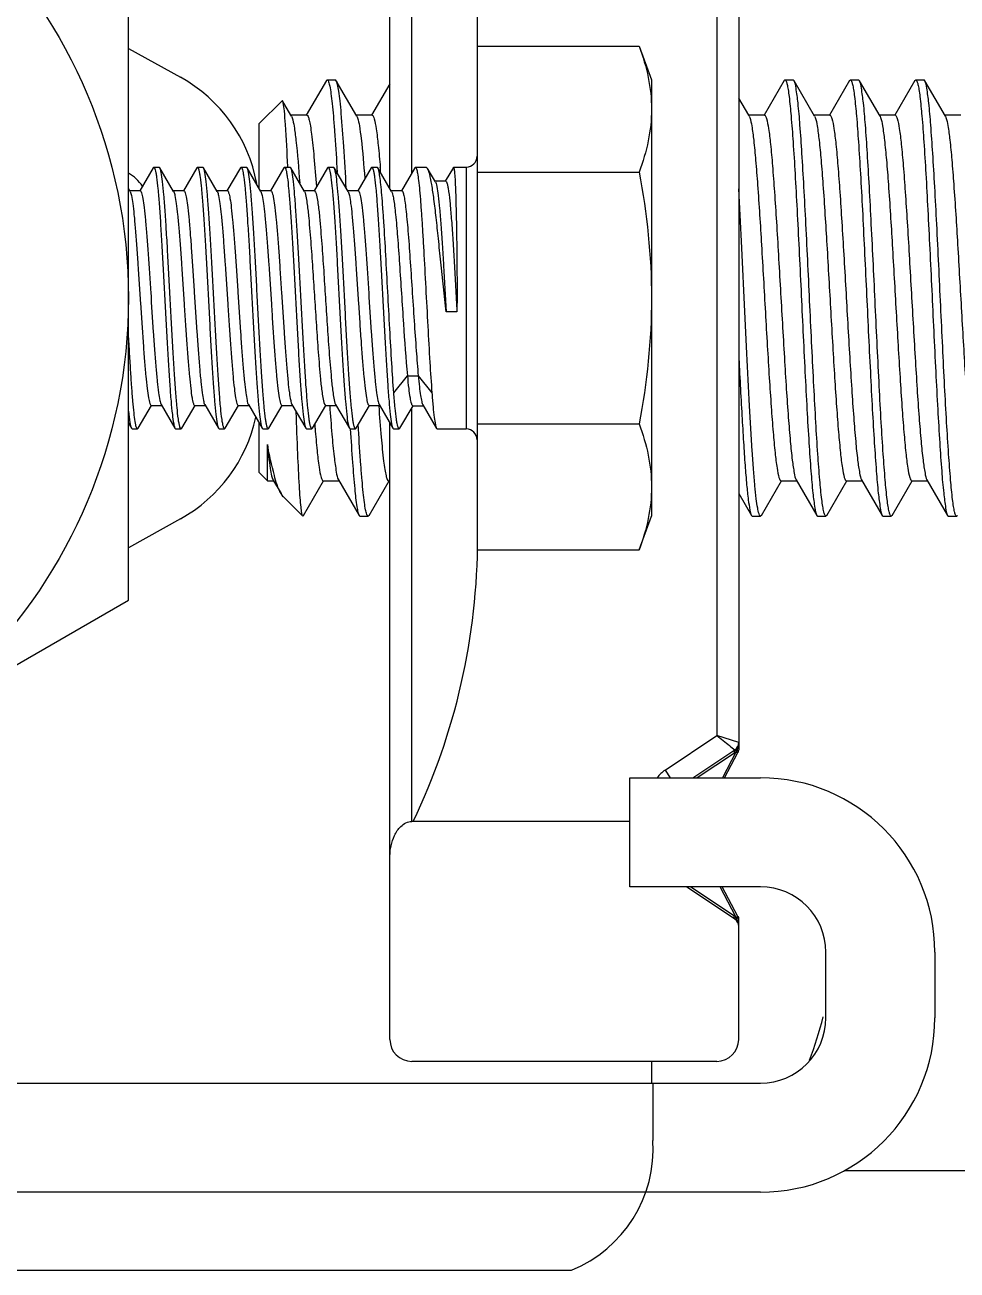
# Model space of a CAD drawing. Extents: x 27938 to 1507990, y 110129 to 923079.
# Drawn here: x 640155.7 to 640345.9, y 358378.1 to 358632.1 of the extents above; entities that cross this region are included whole.
import ezdxf

# ---------------------------------------------------------------- set-up
doc = ezdxf.new("R2010")
doc.units = 0
doc.header["$LTSCALE"] = 1000
doc.header["$MEASUREMENT"] = 0

msp = doc.modelspace()

# ---------------------------------------------------------------- linework, layer by layer
at = {"linetype": 'Continuous'}
for p, q in [((640234.61, 358601.88), (640234.61, 358732.06)), ((640230.16, 358598.7), (640230.16, 358727.62)), ((640248.06, 358527.39), (640248.06, 358699.7)), ((640296.89, 358665.62), (640296.89, 358487.1)), ((640301.34, 358667.05), (640301.34, 358484.24)), ((640176.78, 358514.71), (640176.78, 358638)), ((640247.96, 358627.73), (640247.96, 358524.99)), ((640247.96, 358627.73), (640281.04, 358627.73)), ((640281.04, 358627.73), (640283.55, 358620.85)), ((640176.78, 358627.29), (640187.43, 358621.39)), ((640217.19, 358620.7), (640213.09, 358613.64)), ((640217.19, 358620.7), (640217.37, 358620.85)), ((640217.37, 358620.85), (640219.04, 358620.85)), ((640217.37, 358620.85), (640219.04, 358620.85)), ((640217.37, 358620.85), (640217.39, 358620.84)), ((640219.22, 358620.69), (640219.04, 358620.85)), ((640223.41, 358613.46), (640219.22, 358620.69)), ((640230.16, 358620.04), (640226.43, 358613.64)), ((640283.55, 358620.85), (640283.55, 358531.87)), ((640310.62, 358620.7), (640306.51, 358613.64)), ((640310.62, 358620.7), (640310.79, 358620.85)), ((640310.79, 358620.85), (640312.46, 358620.85)), ((640310.79, 358620.85), (640312.46, 358620.85)), ((640310.79, 358620.85), (640310.82, 358620.84)), ((640312.64, 358620.69), (640312.46, 358620.85)), ((640316.83, 358613.46), (640312.64, 358620.69)), ((640323.96, 358620.7), (640319.86, 358613.64)), ((640323.96, 358620.7), (640324.14, 358620.85)), ((640324.14, 358620.85), (640325.81, 358620.85)), ((640324.14, 358620.85), (640325.81, 358620.85)), ((640324.14, 358620.85), (640324.16, 358620.84)), ((640325.99, 358620.69), (640325.81, 358620.85)), ((640330.18, 358613.46), (640325.99, 358620.69)), ((640337.31, 358620.7), (640333.2, 358613.64)), ((640337.31, 358620.7), (640337.48, 358620.85)), ((640337.48, 358620.85), (640339.16, 358620.85)), ((640337.48, 358620.85), (640339.16, 358620.85)), ((640337.48, 358620.85), (640337.51, 358620.84)), ((640339.33, 358620.69), (640339.16, 358620.85)), ((640343.53, 358613.46), (640339.33, 358620.69)), ((640203.47, 358611.95), (640208.14, 358616.62)), ((640208.26, 358616.57), (640208.14, 358616.62)), ((640209.96, 358613.64), (640208.26, 358616.57)), ((640303.38, 358613.64), (640301.34, 358617.16)), ((640210.06, 358613.46), (640209.96, 358613.64)), ((640213.19, 358613.64), (640209.96, 358613.64)), ((640226.54, 358613.64), (640223.31, 358613.64)), ((640303.49, 358613.46), (640303.38, 358613.64)), ((640306.61, 358613.64), (640303.38, 358613.64)), ((640303.49, 358613.46), (640303.61, 358613.18)), ((640319.96, 358613.64), (640316.73, 358613.64)), ((640316.83, 358613.46), (640316.95, 358613.19)), ((640333.31, 358613.64), (640330.08, 358613.64)), ((640330.18, 358613.46), (640330.3, 358613.2)), ((640346.65, 358613.64), (640343.42, 358613.64)), ((640343.53, 358613.46), (640343.64, 358613.21)), ((640203.47, 358598.7), (640203.47, 358611.95)), ((640181.84, 358602.94), (640179.11, 358598.25)), ((640181.84, 358602.94), (640181.97, 358603.05)), ((640181.97, 358603.05), (640183.08, 358603.05)), ((640181.97, 358603.05), (640183.08, 358603.05)), ((640183.21, 358602.94), (640183.08, 358603.05)), ((640186.02, 358598.11), (640183.21, 358602.94)), ((640190.74, 358602.94), (640188, 358598.25)), ((640190.74, 358602.94), (640190.87, 358603.05)), ((640190.87, 358603.05), (640191.98, 358603.05)), ((640190.87, 358603.05), (640191.98, 358603.05)), ((640192.11, 358602.94), (640191.98, 358603.05)), ((640194.91, 358598.11), (640192.11, 358602.94)), ((640199.64, 358602.94), (640196.9, 358598.25)), ((640199.64, 358602.94), (640199.77, 358603.05)), ((640199.77, 358603.05), (640200.88, 358603.05)), ((640199.77, 358603.05), (640200.88, 358603.05)), ((640201.01, 358602.94), (640200.88, 358603.05)), ((640203.81, 358598.11), (640201.01, 358602.94)), ((640208.53, 358602.94), (640205.8, 358598.25)), ((640208.53, 358602.94), (640208.66, 358603.05)), ((640208.66, 358603.05), (640209.78, 358603.05)), ((640208.66, 358603.05), (640209.78, 358603.05)), ((640209.3, 358603.14), (640209.3, 358603.19)), ((640209.91, 358602.94), (640209.78, 358603.05)), ((640212.71, 358598.11), (640209.91, 358602.94)), ((640217.43, 358602.94), (640214.7, 358598.25)), ((640217.43, 358602.94), (640217.56, 358603.05)), ((640217.56, 358603.05), (640218.67, 358603.05)), ((640217.56, 358603.05), (640218.67, 358603.05)), ((640218.8, 358602.94), (640218.67, 358603.05)), ((640221.61, 358598.11), (640218.8, 358602.94)), ((640219.34, 358603.02), (640219.34, 358602.97)), ((640219.34, 358602.97), (640219.4, 358601.97)), ((640226.33, 358602.94), (640223.59, 358598.25)), ((640226.33, 358602.94), (640226.46, 358603.05)), ((640226.46, 358603.05), (640227.57, 358603.05)), ((640226.46, 358603.05), (640227.57, 358603.05)), ((640227.7, 358602.94), (640227.57, 358603.05)), ((640230.5, 358598.11), (640227.7, 358602.94)), ((640235.23, 358602.94), (640232.49, 358598.25)), ((640235.23, 358602.94), (640235.36, 358603.05)), ((640235.36, 358603.05), (640237.58, 358603.05)), ((640235.36, 358603.05), (640237.58, 358603.05)), ((640237.86, 358602.81), (640237.58, 358603.05)), ((640239.46, 358600.07), (640237.86, 358602.81)), ((640243.1, 358603.02), (640241.46, 358600.2)), ((640243.1, 358603.02), (640243.14, 358603.05)), ((640243.14, 358603.05), (640245.73, 358603.05)), ((640243.14, 358603.05), (640245.73, 358603.05)), ((640245.73, 358603.05), (640245.73, 358549.67)), ((640241.54, 358600.2), (640239.38, 358600.2)), ((640247.96, 358602.04), (640281.04, 358602.04)), ((640177.12, 358598.11), (640176.78, 358598.7)), ((640179.19, 358598.25), (640177.04, 358598.25)), ((640188.08, 358598.25), (640185.94, 358598.25)), ((640196.98, 358598.25), (640194.84, 358598.25)), ((640205.88, 358598.25), (640203.73, 358598.25)), ((640214.78, 358598.25), (640212.63, 358598.25)), ((640223.67, 358598.25), (640221.53, 358598.25)), ((640232.57, 358598.25), (640230.43, 358598.25)), ((640243.84, 358573.53), (640241.62, 358573.53)), ((640230.94, 358557.02), (640233.72, 358560.5)), ((640233.72, 358560.5), (640235.94, 358560.5)), ((640235.94, 358560.5), (640238.73, 358557.02)), ((640178.77, 358549.78), (640181.49, 358554.47)), ((640181.41, 358554.47), (640183.56, 358554.47)), ((640183.48, 358554.61), (640186.29, 358549.78)), ((640187.66, 358549.78), (640190.39, 358554.47)), ((640190.31, 358554.47), (640192.45, 358554.47)), ((640192.37, 358554.61), (640195.19, 358549.78)), ((640196.56, 358549.78), (640199.28, 358554.47)), ((640199.2, 358554.47), (640201.35, 358554.47)), ((640201.27, 358554.61), (640204.08, 358549.78)), ((640205.46, 358549.78), (640208.18, 358554.47)), ((640208.1, 358554.47), (640210.25, 358554.47)), ((640210.17, 358554.61), (640212.98, 358549.78)), ((640214.36, 358549.78), (640217.08, 358554.47)), ((640217, 358554.47), (640219.15, 358554.47)), ((640219.07, 358554.61), (640221.88, 358549.78)), ((640223.25, 358549.78), (640225.98, 358554.47)), ((640225.9, 358554.47), (640228.04, 358554.47)), ((640227.87, 358554.5), (640227.88, 358554.35)), ((640227.96, 358554.61), (640230.78, 358549.78)), ((640232.21, 358549.8), (640234.89, 358554.4)), ((640234.61, 358469.59), (640234.61, 358553.93)), ((640234.81, 358554.4), (640236.95, 358554.4)), ((640236.87, 358554.54), (640239.65, 358549.76)), ((640176.78, 358550.84), (640177.39, 358549.78)), ((640177.39, 358549.78), (640177.52, 358549.67)), ((640177.52, 358549.67), (640178.64, 358549.67)), ((640177.52, 358549.67), (640178.64, 358549.67)), ((640178.77, 358549.78), (640178.64, 358549.67)), ((640186.29, 358549.78), (640186.42, 358549.67)), ((640186.42, 358549.67), (640187.53, 358549.67)), ((640186.42, 358549.67), (640187.53, 358549.67)), ((640187.66, 358549.78), (640187.53, 358549.67)), ((640195.19, 358549.78), (640195.32, 358549.67)), ((640195.32, 358549.67), (640196.43, 358549.67)), ((640195.32, 358549.67), (640196.43, 358549.67)), ((640196.45, 358549.67), (640196.43, 358549.67)), ((640196.56, 358549.78), (640196.45, 358549.67)), ((640203.47, 358540.77), (640203.47, 358550.84)), ((640204.08, 358549.78), (640204.21, 358549.67)), ((640204.21, 358549.67), (640205.33, 358549.67)), ((640204.21, 358549.67), (640205.33, 358549.67)), ((640205.46, 358549.78), (640205.33, 358549.67)), ((640212.98, 358549.78), (640213.11, 358549.67)), ((640213.11, 358549.67), (640214.23, 358549.67)), ((640213.11, 358549.67), (640214.23, 358549.67)), ((640214.36, 358549.78), (640214.23, 358549.67)), ((640221.88, 358549.78), (640222.01, 358549.67)), ((640222.01, 358549.67), (640223.12, 358549.67)), ((640222.01, 358549.67), (640223.12, 358549.67)), ((640223.25, 358549.78), (640223.12, 358549.67)), ((640223.74, 358549.79), (640223.69, 358550.49)), ((640223.75, 358549.6), (640223.74, 358549.79)), ((640230.16, 358425.1), (640230.16, 358550.84)), ((640230.78, 358549.78), (640230.91, 358549.67)), ((640230.91, 358549.67), (640232.06, 358549.67)), ((640230.91, 358549.67), (640232.06, 358549.67)), ((640232.21, 358549.8), (640232.06, 358549.67)), ((640239.65, 358549.76), (640239.77, 358549.67)), ((640239.77, 358549.67), (640245.73, 358549.67)), ((640239.77, 358549.67), (640245.73, 358549.67)), ((640247.96, 358550.67), (640281.04, 358550.67)), ((640205.16, 358539.08), (640205.16, 358546.45)), ((640203.47, 358540.77), (640205.16, 358539.08)), ((640205.16, 358539.08), (640206.41, 358539.08)), ((640206.31, 358539.26), (640206.41, 358539.08)), ((640206.41, 358539.08), (640207.93, 358536.47)), ((640212.54, 358532.02), (640216.63, 358539.08)), ((640216.53, 358539.08), (640219.76, 358539.08)), ((640219.66, 358539.26), (640223.87, 358532.02)), ((640225.89, 358532.02), (640229.98, 358539.08)), ((640229.87, 358539.08), (640230.16, 358539.08)), ((640305.97, 358532.02), (640310.06, 358539.08)), ((640309.95, 358539.08), (640313.18, 358539.08)), ((640313.08, 358539.26), (640317.29, 358532.02)), ((640319.31, 358532.02), (640323.4, 358539.08)), ((640323.3, 358539.08), (640326.53, 358539.08)), ((640326.43, 358539.26), (640330.64, 358532.02)), ((640332.66, 358532.02), (640336.75, 358539.08)), ((640336.64, 358539.08), (640339.88, 358539.08)), ((640339.77, 358539.26), (640343.98, 358532.02)), ((640208.39, 358535.84), (640207.93, 358536.47)), ((640301.34, 358536.5), (640303.94, 358532.02)), ((640208.39, 358535.85), (640212.37, 358531.87)), ((640187.43, 358531.33), (640176.78, 358525.42)), ((640212.37, 358531.87), (640212.34, 358531.9)), ((640212.54, 358532.02), (640212.37, 358531.87)), ((640223.87, 358532.02), (640224.04, 358531.87)), ((640224.04, 358531.87), (640225.71, 358531.87)), ((640224.04, 358531.87), (640225.71, 358531.87)), ((640225.71, 358531.87), (640225.69, 358531.87)), ((640225.89, 358532.02), (640225.71, 358531.87)), ((640281.04, 358524.99), (640283.55, 358531.87)), ((640303.94, 358532.02), (640304.12, 358531.87)), ((640304.12, 358531.87), (640305.79, 358531.87)), ((640304.12, 358531.87), (640305.79, 358531.87)), ((640305.79, 358531.87), (640305.77, 358531.87)), ((640305.97, 358532.02), (640305.79, 358531.87)), ((640317.29, 358532.02), (640317.47, 358531.87)), ((640317.47, 358531.87), (640319.14, 358531.87)), ((640317.47, 358531.87), (640319.14, 358531.87)), ((640319.14, 358531.87), (640319.11, 358531.87)), ((640319.31, 358532.02), (640319.14, 358531.87)), ((640330.64, 358532.02), (640330.81, 358531.87)), ((640330.81, 358531.87), (640332.48, 358531.87)), ((640330.81, 358531.87), (640332.48, 358531.87)), ((640332.48, 358531.87), (640332.46, 358531.87)), ((640332.66, 358532.02), (640332.48, 358531.87)), ((640343.98, 358532.02), (640344.16, 358531.87)), ((640344.16, 358531.87), (640345.83, 358531.87)), ((640344.16, 358531.87), (640345.83, 358531.87)), ((640345.83, 358531.87), (640345.8, 358531.87)), ((640346, 358532.02), (640345.83, 358531.87)), ((640247.96, 358524.99), (640281.04, 358524.99)), ((640070.01, 358453.07), (640176.78, 358514.71)), ((640286.32, 358480.05), (640296.89, 358487.1)), ((640301.34, 358485.67), (640296.89, 358487.1)), ((640292, 358478.49), (640300.55, 358484.19)), ((640300.48, 358483.5), (640292.87, 358478.48)), ((640300.76, 358483.71), (640298.02, 358478.49)), ((640298.47, 358478.49), (640301.19, 358483.62)), ((640300.67, 358483.98), (640300.76, 358483.71)), ((640300.72, 358484.25), (640300.74, 358484.3)), ((640300.74, 358484.3), (640300.77, 358484.36)), ((640300.8, 358483.76), (640300.76, 358483.71)), ((640300.84, 358483.81), (640300.8, 358483.76)), ((640300.83, 358483.82), (640301.19, 358483.61)), ((640279.1, 358456.24), (640279.1, 358478.49)), ((640279.1, 358478.49), (640305.79, 358478.49)), ((640286.32, 358480.05), (640287.36, 358478.49)), ((640279.1, 358469.59), (640234.61, 358469.59)), ((640305.79, 358456.24), (640279.1, 358456.24)), ((640300.55, 358449.65), (640290.66, 358456.24)), ((640291.57, 358456.24), (640300.48, 358450.34)), ((640300.73, 358450.15), (640297.53, 358456.24)), ((640301.19, 358450.19), (640297.99, 358456.24)), ((640300.64, 358449.88), (640300.73, 358450.15)), ((640300.73, 358450.15), (640300.84, 358450.01)), ((640301.06, 358449.92), (640300.9, 358449.99)), ((640301.03, 358449.42), (640301.19, 358448.94)), ((640301.34, 358448.3), (640301.34, 358449.57)), ((640301.34, 358425.1), (640301.34, 358448.17)), ((640319.14, 358429.55), (640319.14, 358442.9)), ((640341.38, 358442.9), (640341.38, 358429.55)), ((640296.89, 358420.65), (640234.61, 358420.65)), ((640283.55, 358420.65), (640283.55, 358416.2)), ((640012.17, 358416.2), (640305.79, 358416.2)), ((640283.84, 358416.2), (640283.84, 358404.51)), ((640323.02, 358398.41), (643678.82, 358398.41)), ((640305.79, 358393.96), (640012.17, 358393.96)), ((639873.45, 358378.07), (640267.22, 358378.07))]:
    msp.add_line(p, q, dxfattribs=at)
msp.add_circle((640070.01, 358576.36), 106.77, dxfattribs=at)
for centre, radius, start, end in [((640172.33, 358594.15), 31.14, 10.3451, 61), ((640245.73, 358605.28), 2.22, 270, 0), ((640181.97, 358602.97), 0.076, 79.1048, 89.9615), ((640190.87, 358602.97), 0.076, 79.2688, 89.9632), ((640199.77, 358602.97), 0.076, 79.0989, 89.9614), ((640208.66, 358602.97), 0.076, 79.2557, 89.963), ((640217.56, 358602.97), 0.076, 79.0953, 89.9614), ((640226.46, 358602.97), 0.076, 79.2241, 89.9627), ((639890.92, 358575.54), 338.38, 4.4984, 4.6578), ((640235.36, 358602.97), 0.0759, 79.6399, 89.9669), ((640172.33, 358594.15), 8.9, 34.3268, 59.8898), ((640172.33, 358558.56), 31.14, 299, 347.8939), ((640178.64, 358549.74), 0.076, 258.9741, 269.9601), ((640187.53, 358549.74), 0.076, 258.9891, 269.9603), ((640205.33, 358549.74), 0.076, 258.9914, 269.9603), ((640214.23, 358549.74), 0.0761, 258.9113, 269.9594), ((640550.95, 358577.08), 337.18, 184.5127, 184.6506), ((640223.12, 358549.74), 0.076, 259.0043, 269.9604), ((640232.06, 358549.75), 0.0861, 264.1854, 269.9947), ((640245.73, 358547.44), 2.22, 0, 90), ((640114.52, 358527.39), 133.54, 334.351, 0), ((640299.56, 358485.67), 1.78, 303.6901, 0), ((640297.29, 358485.66), 4.05, 350.5318, 0.0397), ((640298.77, 358486.09), 3.1, 303.3657, 309.9733), ((640300.64, 358484.62), 0.816, 283.0088, 289.662), ((640298.76, 358485.16), 2.49, 327.7436, 331.1962), ((640300.6, 358484.72), 0.928, 289.6457, 294.8196), ((640298.65, 358485.22), 2.62, 331.176, 332.2111), ((640298.46, 358485.32), 2.82, 332.2609, 337.0902), ((640300.55, 358484.83), 1.05, 294.8124, 299.1852), ((640298.15, 358485.45), 3.16, 337.0808, 341.6139), ((640300.49, 358484.94), 1.18, 299.1761, 302.7458), ((640300.56, 358484.83), 1.04, 302.6852, 304.7374), ((640289.77, 358474.86), 6.23, 123.6901, 144.1235), ((640305.79, 358442.9), 35.59, 0, 90), ((640305.79, 358442.9), 13.35, 0, 90), ((640298.75, 358447.73), 3.13, 50.7761, 56.4499), ((640299.56, 358448.17), 1.78, 0, 56.3099), ((640248.9, 358434.24), 54.28, 16.6154, 16.8895), ((640300.59, 358449.14), 0.908, 70.2304, 73.9636), ((640320.63, 358455.65), 20.58, 196.6266, 197.6315), ((640305.79, 358429.55), 35.59, 270, 0), ((640305.79, 358429.55), 13.35, 270, 0), ((640232.39, 358451.79), 88.97, 339.6685, 345.625), ((640234.61, 358425.1), 4.45, 180, 270), ((640296.89, 358425.1), 4.45, 270, 0), ((640257.21, 358402.81), 26.69, 292.0243, 3.6521)]:
    msp.add_arc(centre, radius, start, end, dxfattribs=at)
for points, knots in [([(640281.04, 358627.73), (640281.8, 358625.64), (640283.06, 358621.43), (640283.55, 358617.05), (640283.55, 358614.89)], [0, 0, 0, 0, 0.506411, 1, 1, 1, 1]), ([(640217.39, 358620.84), (640217.53, 358620.81), (640217.71, 358620.28), (640217.93, 358619.42), (640218.16, 358617.88), (640218.39, 358615.86), (640218.63, 358613.3), (640218.97, 358608.97), (640219.19, 358605.49), (640219.34, 358603.02)], [0, 0, 0, 0, 0.023672, 0.077003, 0.161165, 0.275446, 0.418458, 0.588412, 1, 1, 1, 1]), ([(640221.25, 358598.8), (640221.1, 358601.63), (640220.8, 358606.7), (640220.37, 358612.62), (640220.01, 358616.37), (640219.77, 358618.36), (640219.52, 358619.73), (640219.35, 358620.46), (640219.22, 358620.69)], [0, 0, 0, 0, 0.385911, 0.691592, 0.808742, 0.899832, 0.963715, 1, 1, 1, 1]), ([(640310.82, 358620.84), (640310.92, 358620.82), (640311.09, 358620.46), (640311.26, 358619.84), (640311.45, 358618.77), (640311.74, 358616.63), (640312.08, 358613.05), (640312.47, 358607.81), (640312.87, 358601.43), (640313.26, 358594.14), (640313.66, 358586.2), (640314.19, 358575.18), (640314.7, 358564.28), (640315.25, 358553.91), (640315.64, 358547.16), (640316.04, 358541.47), (640316.39, 358537.02), (640316.81, 358534.04), (640317.03, 358532.47), (640317.29, 358532.02)], [0, 0, 0, 0, 0.003605, 0.011246, 0.023192, 0.039401, 0.084083, 0.143772, 0.216343, 0.299189, 0.389323, 0.483494, 0.670333, 0.756261, 0.832983, 0.897738, 0.948215, 0.982645, 1, 1, 1, 1]), ([(640319.11, 358531.87), (640319.01, 358531.9), (640318.84, 358532.26), (640318.67, 358532.88), (640318.47, 358533.95), (640318.18, 358536.09), (640317.84, 358539.66), (640317.46, 358544.91), (640317.06, 358551.29), (640316.67, 358558.58), (640316.27, 358566.51), (640315.74, 358577.53), (640315.23, 358588.43), (640314.68, 358598.8), (640314.29, 358605.55), (640313.89, 358611.24), (640313.54, 358615.69), (640313.12, 358618.67), (640312.9, 358620.25), (640312.64, 358620.69)], [0, 0, 0, 0, 0.00361, 0.011255, 0.023204, 0.039415, 0.084097, 0.143782, 0.216343, 0.299177, 0.389297, 0.483455, 0.670273, 0.756196, 0.832918, 0.89768, 0.94817, 0.98262, 1, 1, 1, 1]), ([(640324.16, 358620.84), (640324.27, 358620.82), (640324.43, 358620.46), (640324.61, 358619.84), (640324.8, 358618.76), (640325.09, 358616.63), (640325.43, 358613.05), (640325.82, 358607.81), (640326.21, 358601.42), (640326.61, 358594.13), (640327, 358586.2), (640327.53, 358575.18), (640328.05, 358564.28), (640328.59, 358553.91), (640328.98, 358547.16), (640329.38, 358541.47), (640329.74, 358537.02), (640330.16, 358534.04), (640330.38, 358532.47), (640330.64, 358532.02)], [0, 0, 0, 0, 0.003608, 0.011251, 0.0232, 0.039412, 0.0841, 0.143792, 0.216367, 0.299219, 0.389358, 0.48353, 0.670361, 0.756278, 0.832994, 0.897746, 0.94822, 0.982647, 1, 1, 1, 1]), ([(640332.46, 358531.87), (640332.35, 358531.9), (640332.19, 358532.26), (640332.02, 358532.88), (640331.82, 358533.95), (640331.53, 358536.09), (640331.19, 358539.67), (640330.8, 358544.91), (640330.41, 358551.29), (640330.01, 358558.58), (640329.62, 358566.51), (640329.09, 358577.53), (640328.57, 358588.43), (640328.03, 358598.8), (640327.64, 358605.55), (640327.24, 358611.24), (640326.89, 358615.7), (640326.46, 358618.67), (640326.24, 358620.25), (640325.99, 358620.69)], [0, 0, 0, 0, 0.00361, 0.011257, 0.023207, 0.03942, 0.084107, 0.143795, 0.216358, 0.299194, 0.38932, 0.48348, 0.67029, 0.756208, 0.832927, 0.897686, 0.948174, 0.982621, 1, 1, 1, 1]), ([(640337.51, 358620.84), (640337.61, 358620.82), (640337.78, 358620.46), (640337.95, 358619.84), (640338.15, 358618.77), (640338.44, 358616.63), (640338.78, 358613.05), (640339.17, 358607.81), (640339.56, 358601.43), (640339.95, 358594.14), (640340.35, 358586.2), (640340.88, 358575.18), (640341.39, 358564.29), (640341.94, 358553.91), (640342.33, 358547.16), (640342.73, 358541.47), (640343.08, 358537.02), (640343.51, 358534.04), (640343.72, 358532.47), (640343.98, 358532.02)], [0, 0, 0, 0, 0.003605, 0.011246, 0.023191, 0.0394, 0.084081, 0.143769, 0.21634, 0.299187, 0.389322, 0.483492, 0.670333, 0.756258, 0.832977, 0.897734, 0.948214, 0.982646, 1, 1, 1, 1]), ([(640345.8, 358531.87), (640345.7, 358531.9), (640345.53, 358532.26), (640345.36, 358532.88), (640345.17, 358533.95), (640344.88, 358536.09), (640344.54, 358539.66), (640344.15, 358544.91), (640343.76, 358551.29), (640343.36, 358558.58), (640342.96, 358566.51), (640342.44, 358577.53), (640341.92, 358588.43), (640341.38, 358598.8), (640340.99, 358605.55), (640340.58, 358611.24), (640340.23, 358615.69), (640339.81, 358618.67), (640339.59, 358620.25), (640339.33, 358620.69)], [0, 0, 0, 0, 0.003609, 0.011254, 0.023203, 0.039414, 0.084098, 0.143785, 0.216348, 0.299182, 0.389306, 0.483467, 0.670283, 0.7562, 0.83292, 0.897683, 0.948173, 0.982621, 1, 1, 1, 1]), ([(640208.39, 358616.17), (640208.38, 358616.21), (640208.34, 358616.35), (640208.31, 358616.49), (640208.26, 358616.57)], [0, 0, 0, 0, 0.32729, 1, 1, 1, 1]), ([(640209.3, 358603.19), (640209.18, 358606.04), (640209.01, 358609.83), (640208.66, 358614.15), (640208.5, 358615.63), (640208.39, 358616.17)], [0, 0, 0, 0, 0.658368, 0.872259, 1, 1, 1, 1]), ([(640283.55, 358614.89), (640283.55, 358612.72), (640283.06, 358608.34), (640281.8, 358604.13), (640281.04, 358602.04)], [0, 0, 0, 0, 0.493589, 1, 1, 1, 1]), ([(640210.21, 358613.11), (640210.4, 358612.55), (640210.67, 358611.03), (640211.24, 358606.63), (640211.53, 358602.77), (640211.74, 358599.88)], [0, 0, 0, 0, 0.131654, 0.346807, 1, 1, 1, 1]), ([(640213.19, 358613.64), (640213.31, 358613.64), (640213.54, 358613.23), (640213.72, 358612.54), (640213.96, 358611.3), (640214.3, 358608.83), (640214.72, 358604.68), (640214.99, 358601.11), (640215.14, 358599.07)], [0, 0, 0, 0, 0.023282, 0.075204, 0.158212, 0.271837, 0.585296, 1, 1, 1, 1]), ([(640223.56, 358613.12), (640223.73, 358612.6), (640223.99, 358611.18), (640224.54, 358607.08), (640224.82, 358603.5), (640225.02, 358600.81)], [0, 0, 0, 0, 0.132644, 0.347693, 1, 1, 1, 1]), ([(640226.54, 358613.64), (640226.63, 358613.64), (640226.83, 358613.37), (640227.09, 358612.48), (640227.45, 358610.44), (640227.82, 358607.16), (640228.06, 358604.52), (640228.18, 358603.02)], [0, 0, 0, 0, 0.024869, 0.076568, 0.270487, 0.581865, 1, 1, 1, 1]), ([(640303.61, 358613.18), (640303.81, 358612.63), (640304.09, 358611.07), (640304.47, 358608.17), (640304.84, 358604.15), (640305.39, 358597.04), (640306.03, 358586.69), (640306.65, 358575.74), (640307.17, 358566.71), (640307.56, 358560.28), (640307.94, 358554.41), (640308.33, 358549.3), (640308.71, 358545.12), (640309.07, 358542.05), (640309.42, 358540.15), (640309.68, 358539.33), (640309.87, 358539.08), (640309.95, 358539.08)], [0, 0, 0, 0, 0.023657, 0.063412, 0.118049, 0.185727, 0.350546, 0.535324, 0.627293, 0.714724, 0.794598, 0.864159, 0.92102, 0.963257, 0.989538, 0.996565, 1, 1, 1, 1]), ([(640306.61, 358613.64), (640306.7, 358613.64), (640306.9, 358613.38), (640307.16, 358612.52), (640307.52, 358610.55), (640307.88, 358607.37), (640308.27, 358603.03), (640308.66, 358597.75), (640309.06, 358591.69), (640309.45, 358585.09), (640309.98, 358575.87), (640310.5, 358566.73), (640311.04, 358558), (640311.43, 358552.29), (640311.83, 358547.46), (640312.19, 358543.64), (640312.6, 358541.05), (640312.84, 358539.67), (640313.08, 358539.26)], [0, 0, 0, 0, 0.003516, 0.010771, 0.037949, 0.081609, 0.140308, 0.211978, 0.294061, 0.383613, 0.477416, 0.664254, 0.750572, 0.827952, 0.893624, 0.945254, 0.981055, 1, 1, 1, 1]), ([(640316.95, 358613.19), (640317.16, 358612.64), (640317.43, 358611.09), (640317.81, 358608.19), (640318.18, 358604.19), (640318.73, 358597.08), (640319.37, 358586.73), (640319.99, 358575.78), (640320.51, 358566.74), (640320.9, 358560.3), (640321.29, 358554.42), (640321.67, 358549.31), (640322.06, 358545.12), (640322.41, 358542.05), (640322.76, 358540.16), (640323.02, 358539.33), (640323.21, 358539.08), (640323.3, 358539.08)], [0, 0, 0, 0, 0.023519, 0.06316, 0.117709, 0.18533, 0.350118, 0.534956, 0.626978, 0.714471, 0.794408, 0.86403, 0.920944, 0.963223, 0.989529, 0.996563, 1, 1, 1, 1]), ([(640319.96, 358613.64), (640320.05, 358613.64), (640320.24, 358613.38), (640320.51, 358612.52), (640320.86, 358610.55), (640321.23, 358607.37), (640321.62, 358603.03), (640322.01, 358597.75), (640322.4, 358591.69), (640322.8, 358585.09), (640323.33, 358575.87), (640323.84, 358566.73), (640324.38, 358558), (640324.78, 358552.29), (640325.17, 358547.46), (640325.54, 358543.64), (640325.94, 358541.05), (640326.19, 358539.67), (640326.43, 358539.26)], [0, 0, 0, 0, 0.003516, 0.010771, 0.037949, 0.081609, 0.140308, 0.211978, 0.294061, 0.383613, 0.477416, 0.664254, 0.750572, 0.827952, 0.893624, 0.945254, 0.981055, 1, 1, 1, 1]), ([(640330.3, 358613.2), (640330.5, 358612.66), (640330.77, 358611.11), (640331.15, 358608.22), (640331.53, 358604.22), (640332.08, 358597.12), (640332.72, 358586.77), (640333.34, 358575.81), (640333.86, 358566.76), (640334.25, 358560.32), (640334.63, 358554.44), (640335.02, 358549.32), (640335.4, 358545.13), (640335.76, 358542.06), (640336.11, 358540.16), (640336.37, 358539.33), (640336.56, 358539.08), (640336.64, 358539.08)], [0, 0, 0, 0, 0.023381, 0.062907, 0.11737, 0.184933, 0.349689, 0.534588, 0.626663, 0.714217, 0.794218, 0.863901, 0.920868, 0.963188, 0.98952, 0.996561, 1, 1, 1, 1]), ([(640333.31, 358613.64), (640333.4, 358613.64), (640333.59, 358613.38), (640333.85, 358612.52), (640334.21, 358610.55), (640334.57, 358607.37), (640334.96, 358603.03), (640335.35, 358597.75), (640335.75, 358591.69), (640336.14, 358585.09), (640336.67, 358575.87), (640337.19, 358566.73), (640337.73, 358558), (640338.12, 358552.29), (640338.52, 358547.46), (640338.88, 358543.64), (640339.29, 358541.05), (640339.53, 358539.67), (640339.77, 358539.26)], [0, 0, 0, 0, 0.003516, 0.010771, 0.037949, 0.081609, 0.140308, 0.211978, 0.294061, 0.383613, 0.477416, 0.664254, 0.750571, 0.827952, 0.893624, 0.945254, 0.981055, 1, 1, 1, 1]), ([(640343.64, 358613.21), (640343.84, 358612.67), (640344.12, 358611.12), (640344.5, 358608.25), (640344.87, 358604.25), (640345.42, 358597.15), (640346.06, 358586.8), (640346.68, 358575.84), (640347.2, 358566.79), (640347.59, 358560.35), (640347.98, 358554.46), (640348.36, 358549.34), (640348.75, 358545.14), (640349.1, 358542.06), (640349.45, 358540.16), (640349.71, 358539.33), (640349.9, 358539.08), (640349.99, 358539.08)], [0, 0, 0, 0, 0.023243, 0.062653, 0.117029, 0.184534, 0.349259, 0.534218, 0.626347, 0.713963, 0.794028, 0.863772, 0.920792, 0.963153, 0.989511, 0.996558, 1, 1, 1, 1]), ([(640181.98, 358603.05), (640182.05, 358603.04), (640182.17, 358602.83), (640182.28, 358602.45), (640182.41, 358601.82), (640182.6, 358600.55), (640182.83, 358598.42), (640183.09, 358595.29), (640183.35, 358591.48), (640183.61, 358587.13), (640183.87, 358582.39), (640184.14, 358577.43), (640184.4, 358572.43), (640184.67, 358567.58), (640184.93, 358563.04), (640185.19, 358558.98), (640185.45, 358555.54), (640185.71, 358552.86), (640185.93, 358551.13), (640186.13, 358550.2), (640186.23, 358549.89), (640186.29, 358549.78)], [0, 0, 0, 0, 0.003708, 0.011331, 0.023205, 0.039308, 0.083699, 0.143025, 0.215195, 0.297631, 0.387378, 0.481219, 0.575789, 0.667691, 0.753629, 0.830521, 0.895618, 0.946611, 0.981731, 0.992985, 1, 1, 1, 1]), ([(640187.52, 358549.67), (640187.45, 358549.68), (640187.34, 358549.89), (640187.23, 358550.26), (640187.09, 358550.9), (640186.9, 358552.17), (640186.68, 358554.3), (640186.42, 358557.43), (640186.16, 358561.24), (640185.89, 358565.59), (640185.63, 358570.33), (640185.37, 358575.28), (640185.1, 358580.28), (640184.84, 358585.14), (640184.57, 358589.67), (640184.31, 358593.73), (640184.05, 358597.17), (640183.8, 358599.86), (640183.58, 358601.58), (640183.38, 358602.51), (640183.28, 358602.83), (640183.21, 358602.94)], [0, 0, 0, 0, 0.003711, 0.011337, 0.023212, 0.039315, 0.083701, 0.143019, 0.215177, 0.2976, 0.387333, 0.481165, 0.575727, 0.667621, 0.753554, 0.830449, 0.895556, 0.946563, 0.981704, 0.992971, 1, 1, 1, 1]), ([(640190.88, 358603.05), (640190.95, 358603.04), (640191.06, 358602.83), (640191.17, 358602.46), (640191.31, 358601.82), (640191.5, 358600.55), (640191.73, 358598.42), (640191.98, 358595.29), (640192.24, 358591.48), (640192.51, 358587.13), (640192.77, 358582.39), (640193.04, 358577.43), (640193.3, 358572.43), (640193.56, 358567.58), (640193.83, 358563.04), (640194.09, 358558.98), (640194.35, 358555.54), (640194.61, 358552.86), (640194.82, 358551.13), (640195.03, 358550.2), (640195.12, 358549.89), (640195.19, 358549.78)], [0, 0, 0, 0, 0.003703, 0.01132, 0.023187, 0.039284, 0.083664, 0.142983, 0.215146, 0.297577, 0.387325, 0.481173, 0.575752, 0.667661, 0.753607, 0.830509, 0.895614, 0.946609, 0.98173, 0.992984, 1, 1, 1, 1]), ([(640196.43, 358549.67), (640196.37, 358549.67), (640196.24, 358549.86), (640196.14, 358550.21), (640196, 358550.83), (640195.81, 358552.07), (640195.58, 358554.18), (640195.33, 358557.29), (640195.06, 358561.09), (640194.8, 358565.43), (640194.54, 358570.18), (640194.27, 358575.15), (640194.01, 358580.16), (640193.74, 358585.04), (640193.48, 358589.6), (640193.21, 358593.68), (640192.95, 358597.14), (640192.7, 358599.84), (640192.48, 358601.58), (640192.27, 358602.51), (640192.18, 358602.83), (640192.11, 358602.94)], [0, 0, 0, 0, 0.003386, 0.010605, 0.022094, 0.037845, 0.081651, 0.140562, 0.21249, 0.294853, 0.384679, 0.47873, 0.573605, 0.66588, 0.752224, 0.829521, 0.894986, 0.946281, 0.981617, 0.992941, 1, 1, 1, 1]), ([(640199.78, 358603.05), (640199.84, 358603.04), (640199.96, 358602.83), (640200.07, 358602.45), (640200.2, 358601.82), (640200.4, 358600.55), (640200.62, 358598.42), (640200.88, 358595.29), (640201.14, 358591.48), (640201.41, 358587.13), (640201.67, 358582.39), (640201.93, 358577.43), (640202.2, 358572.43), (640202.46, 358567.58), (640202.72, 358563.04), (640202.99, 358558.98), (640203.25, 358555.54), (640203.5, 358552.86), (640203.72, 358551.13), (640203.92, 358550.2), (640204.02, 358549.89), (640204.08, 358549.78)], [0, 0, 0, 0, 0.003708, 0.011332, 0.023206, 0.039309, 0.083701, 0.143026, 0.215196, 0.297631, 0.387378, 0.481219, 0.575788, 0.66769, 0.753628, 0.830521, 0.895618, 0.94661, 0.98173, 0.992985, 1, 1, 1, 1]), ([(640205.31, 358549.67), (640205.25, 358549.68), (640205.13, 358549.89), (640205.02, 358550.26), (640204.89, 358550.9), (640204.7, 358552.17), (640204.47, 358554.3), (640204.21, 358557.43), (640203.95, 358561.24), (640203.69, 358565.59), (640203.42, 358570.33), (640203.16, 358575.28), (640202.9, 358580.28), (640202.63, 358585.14), (640202.37, 358589.67), (640202.11, 358593.73), (640201.85, 358597.17), (640201.59, 358599.86), (640201.37, 358601.58), (640201.17, 358602.51), (640201.07, 358602.83), (640201.01, 358602.94)], [0, 0, 0, 0, 0.003711, 0.011337, 0.023212, 0.039314, 0.0837, 0.143018, 0.215176, 0.297599, 0.387332, 0.481164, 0.575726, 0.667621, 0.753554, 0.830449, 0.895556, 0.946563, 0.981704, 0.992971, 1, 1, 1, 1]), ([(640208.68, 358603.05), (640208.74, 358603.04), (640208.86, 358602.83), (640208.97, 358602.46), (640209.1, 358601.82), (640209.29, 358600.55), (640209.52, 358598.42), (640209.78, 358595.29), (640210.04, 358591.48), (640210.3, 358587.13), (640210.57, 358582.39), (640210.83, 358577.43), (640211.09, 358572.43), (640211.36, 358567.58), (640211.62, 358563.04), (640211.88, 358558.98), (640212.14, 358555.54), (640212.4, 358552.86), (640212.62, 358551.13), (640212.82, 358550.2), (640212.92, 358549.89), (640212.98, 358549.78)], [0, 0, 0, 0, 0.003703, 0.011321, 0.023188, 0.039286, 0.083667, 0.142986, 0.21515, 0.297581, 0.387329, 0.481177, 0.575755, 0.667664, 0.753609, 0.83051, 0.895615, 0.94661, 0.98173, 0.992984, 1, 1, 1, 1]), ([(640214.21, 358549.67), (640214.15, 358549.68), (640214.03, 358549.89), (640213.92, 358550.26), (640213.79, 358550.9), (640213.6, 358552.17), (640213.37, 358554.3), (640213.11, 358557.43), (640212.85, 358561.24), (640212.59, 358565.59), (640212.32, 358570.33), (640212.06, 358575.29), (640211.79, 358580.28), (640211.53, 358585.14), (640211.27, 358589.67), (640211, 358593.73), (640210.75, 358597.17), (640210.49, 358599.86), (640210.27, 358601.58), (640210.07, 358602.51), (640209.97, 358602.83), (640209.91, 358602.94)], [0, 0, 0, 0, 0.003714, 0.011343, 0.023221, 0.039327, 0.08372, 0.14304, 0.215198, 0.297619, 0.387351, 0.481178, 0.575732, 0.667622, 0.753555, 0.83045, 0.895556, 0.946562, 0.981703, 0.992971, 1, 1, 1, 1]), ([(640217.57, 358603.05), (640217.64, 358603.04), (640217.76, 358602.83), (640217.87, 358602.45), (640218, 358601.82), (640218.19, 358600.55), (640218.42, 358598.42), (640218.68, 358595.29), (640218.94, 358591.48), (640219.2, 358587.13), (640219.46, 358582.39), (640219.73, 358577.43), (640219.99, 358572.43), (640220.26, 358567.58), (640220.52, 358563.04), (640220.78, 358558.98), (640221.04, 358555.54), (640221.3, 358552.86), (640221.52, 358551.13), (640221.72, 358550.2), (640221.82, 358549.89), (640221.88, 358549.78)], [0, 0, 0, 0, 0.003708, 0.011332, 0.023206, 0.03931, 0.083702, 0.143027, 0.215196, 0.297632, 0.387379, 0.481219, 0.575788, 0.66769, 0.753628, 0.830521, 0.895618, 0.946611, 0.98173, 0.992985, 1, 1, 1, 1]), ([(640223.11, 358549.67), (640223.04, 358549.68), (640222.93, 358549.89), (640222.82, 358550.26), (640222.68, 358550.9), (640222.49, 358552.17), (640222.27, 358554.3), (640222.01, 358557.43), (640221.75, 358561.24), (640221.48, 358565.59), (640221.22, 358570.33), (640220.96, 358575.28), (640220.69, 358580.28), (640220.43, 358585.13), (640220.16, 358589.67), (640219.9, 358593.73), (640219.64, 358597.17), (640219.39, 358599.86), (640219.17, 358601.58), (640218.97, 358602.51), (640218.87, 358602.83), (640218.8, 358602.94)], [0, 0, 0, 0, 0.003711, 0.011336, 0.02321, 0.039312, 0.083698, 0.143015, 0.215173, 0.297594, 0.387327, 0.481159, 0.575721, 0.667617, 0.753551, 0.830448, 0.895556, 0.946563, 0.981704, 0.992971, 1, 1, 1, 1]), ([(640226.47, 358603.05), (640226.54, 358603.04), (640226.65, 358602.83), (640226.76, 358602.46), (640226.9, 358601.82), (640227.09, 358600.55), (640227.32, 358598.42), (640227.57, 358595.29), (640227.83, 358591.48), (640228.1, 358587.13), (640228.36, 358582.39), (640228.63, 358577.43), (640228.89, 358572.43), (640229.15, 358567.58), (640229.42, 358563.04), (640229.68, 358558.98), (640229.94, 358555.54), (640230.2, 358552.86), (640230.41, 358551.13), (640230.62, 358550.2), (640230.71, 358549.89), (640230.78, 358549.78)], [0, 0, 0, 0, 0.003704, 0.011323, 0.023191, 0.03929, 0.083673, 0.142993, 0.215158, 0.297591, 0.387338, 0.481186, 0.575764, 0.667671, 0.753614, 0.830513, 0.895616, 0.946611, 0.98173, 0.992985, 1, 1, 1, 1]), ([(640230.94, 358557.02), (640230.79, 358559.01), (640230.51, 358563.36), (640230.12, 358570.24), (640229.73, 358577.61), (640229.34, 358584.88), (640229.01, 358590.61), (640228.73, 358594.69), (640228.53, 358597.24), (640228.33, 358599.35), (640228.14, 358601.01), (640227.95, 358602.15), (640227.81, 358602.75), (640227.7, 358602.94)], [0, 0, 0, 0, 0.130118, 0.283774, 0.448524, 0.611007, 0.75805, 0.821983, 0.877746, 0.924216, 0.960473, 0.985838, 1, 1, 1, 1]), ([(640235.37, 358603.05), (640235.41, 358603.04), (640235.51, 358602.92), (640235.66, 358602.52), (640235.83, 358601.63), (640236.03, 358600.17), (640236.23, 358598.19), (640236.43, 358595.73), (640236.64, 358592.85), (640236.85, 358589.61), (640237.13, 358584.77), (640237.47, 358578.4), (640237.87, 358570.77), (640238.27, 358563.62), (640238.57, 358559.09), (640238.73, 358557.02)], [0, 0, 0, 0, 0.003023, 0.008655, 0.02883, 0.060884, 0.10423, 0.157961, 0.220923, 0.291749, 0.368894, 0.535298, 0.705669, 0.865188, 1, 1, 1, 1]), ([(640241.62, 358573.53), (640241.24, 358576.92), (640240.73, 358581.9), (640240.07, 358588.33), (640239.62, 358592.61), (640239.18, 358596.28), (640238.77, 358599.24), (640238.36, 358601.32), (640238.07, 358602.45), (640237.86, 358602.81)], [0, 0, 0, 0, 0.346094, 0.50857, 0.65594, 0.782806, 0.884568, 0.957661, 1, 1, 1, 1]), ([(640243.14, 358603.05), (640243.14, 358603.05), (640243.14, 358603.05), (640243.14, 358603.05), (640243.14, 358603.05)], [0, 0, 0, 0, 0.495092, 1, 1, 1, 1]), ([(640243.14, 358603.05), (640243.2, 358603.03), (640243.24, 358602.76), (640243.32, 358602.35), (640243.38, 358601.59), (640243.45, 358600.59), (640243.51, 358599.31), (640243.57, 358597.79), (640243.62, 358596.03), (640243.69, 358593.28), (640243.77, 358589.42), (640243.83, 358584.41), (640243.86, 358579.05), (640243.85, 358575.38), (640243.84, 358573.53)], [0, 0, 0, 0, 0.006277, 0.021923, 0.047061, 0.081471, 0.124793, 0.17657, 0.236243, 0.303168, 0.455809, 0.627887, 0.811933, 1, 1, 1, 1]), ([(640239.46, 358600.07), (640239.52, 358599.96), (640239.63, 358599.64), (640239.84, 358598.72), (640240.06, 358597.02), (640240.33, 358594.4), (640240.59, 358591.08), (640240.85, 358587.2), (640241.21, 358581.28), (640241.45, 358576.68), (640241.62, 358573.53)], [0, 0, 0, 0, 0.014497, 0.037247, 0.107063, 0.207049, 0.333333, 0.481179, 0.645288, 1, 1, 1, 1]), ([(640241.54, 358600.2), (640241.6, 358600.2), (640241.75, 358599.98), (640241.86, 358599.59), (640242.01, 358598.92), (640242.22, 358597.56), (640242.47, 358595.28), (640242.75, 358591.97), (640243.03, 358587.96), (640243.3, 358583.44), (640243.58, 358578.57), (640243.75, 358575.23), (640243.84, 358573.53)], [0, 0, 0, 0, 0.007534, 0.023454, 0.048663, 0.083048, 0.177833, 0.303692, 0.455223, 0.626216, 0.810017, 1, 1, 1, 1]), ([(640177.12, 358598.11), (640177.27, 358597.85), (640177.44, 358597.02), (640177.71, 358595.45), (640177.95, 358593.18), (640178.21, 358590.32), (640178.47, 358586.96), (640178.83, 358581.84), (640179.18, 358576.5), (640179.53, 358571.11), (640179.79, 358567.25), (640180.05, 358563.72), (640180.31, 358560.64), (640180.57, 358558.12), (640180.81, 358556.26), (640181.05, 358555.12), (640181.23, 358554.61), (640181.35, 358554.47), (640181.41, 358554.47)], [0, 0, 0, 0, 0.020221, 0.057009, 0.109346, 0.175452, 0.253005, 0.33926, 0.525406, 0.618671, 0.707625, 0.789106, 0.860221, 0.918463, 0.961812, 0.988888, 0.996222, 1, 1, 1, 1]), ([(640179.19, 358598.25), (640179.24, 358598.25), (640179.37, 358598.1), (640179.55, 358597.59), (640179.78, 358596.45), (640180.03, 358594.59), (640180.28, 358592.07), (640180.54, 358588.99), (640180.81, 358585.46), (640181.07, 358581.6), (640181.42, 358576.22), (640181.76, 358570.87), (640182.12, 358565.75), (640182.38, 358562.39), (640182.64, 358559.53), (640182.89, 358557.26), (640183.15, 358555.7), (640183.33, 358554.86), (640183.48, 358554.61)], [0, 0, 0, 0, 0.003779, 0.011114, 0.038197, 0.081556, 0.139811, 0.210942, 0.292439, 0.381409, 0.474688, 0.660849, 0.747103, 0.824649, 0.89074, 0.943055, 0.979813, 1, 1, 1, 1]), ([(640186.02, 358598.11), (640186.17, 358597.85), (640186.34, 358597.02), (640186.6, 358595.45), (640186.85, 358593.18), (640187.11, 358590.32), (640187.37, 358586.96), (640187.73, 358581.84), (640188.07, 358576.5), (640188.42, 358571.11), (640188.69, 358567.25), (640188.95, 358563.72), (640189.21, 358560.64), (640189.47, 358558.12), (640189.71, 358556.26), (640189.94, 358555.12), (640190.12, 358554.61), (640190.25, 358554.47), (640190.31, 358554.47)], [0, 0, 0, 0, 0.020221, 0.057009, 0.109346, 0.175452, 0.253005, 0.33926, 0.525406, 0.618671, 0.707625, 0.789106, 0.860221, 0.918463, 0.961812, 0.988889, 0.996222, 1, 1, 1, 1]), ([(640188.08, 358598.25), (640188.14, 358598.25), (640188.27, 358598.1), (640188.45, 358597.59), (640188.68, 358596.45), (640188.92, 358594.59), (640189.18, 358592.07), (640189.44, 358588.99), (640189.7, 358585.46), (640189.97, 358581.6), (640190.32, 358576.22), (640190.66, 358570.87), (640191.02, 358565.75), (640191.28, 358562.39), (640191.54, 358559.53), (640191.79, 358557.26), (640192.05, 358555.7), (640192.23, 358554.86), (640192.37, 358554.61)], [0, 0, 0, 0, 0.003779, 0.011114, 0.038196, 0.081556, 0.139811, 0.210942, 0.292439, 0.38141, 0.474688, 0.660849, 0.747103, 0.824649, 0.89074, 0.943055, 0.979813, 1, 1, 1, 1]), ([(640194.91, 358598.11), (640195.06, 358597.85), (640195.24, 358597.02), (640195.5, 358595.45), (640195.75, 358593.18), (640196.01, 358590.32), (640196.27, 358586.96), (640196.63, 358581.84), (640196.97, 358576.5), (640197.32, 358571.11), (640197.58, 358567.25), (640197.85, 358563.72), (640198.11, 358560.64), (640198.37, 358558.12), (640198.61, 358556.26), (640198.84, 358555.12), (640199.02, 358554.61), (640199.15, 358554.47), (640199.2, 358554.47)], [0, 0, 0, 0, 0.020221, 0.057008, 0.109345, 0.17545, 0.253003, 0.339257, 0.525401, 0.618666, 0.70762, 0.789101, 0.860217, 0.918459, 0.96181, 0.988888, 0.996221, 1, 1, 1, 1]), ([(640196.98, 358598.25), (640197.04, 358598.25), (640197.16, 358598.1), (640197.34, 358597.59), (640197.58, 358596.45), (640197.82, 358594.59), (640198.08, 358592.07), (640198.34, 358588.99), (640198.6, 358585.46), (640198.86, 358581.6), (640199.22, 358576.22), (640199.56, 358570.87), (640199.92, 358565.75), (640200.18, 358562.39), (640200.44, 358559.53), (640200.69, 358557.26), (640200.95, 358555.7), (640201.12, 358554.86), (640201.27, 358554.61)], [0, 0, 0, 0, 0.003779, 0.011113, 0.038196, 0.081555, 0.139809, 0.210939, 0.292435, 0.381405, 0.474683, 0.660843, 0.747096, 0.824643, 0.890735, 0.943051, 0.979811, 1, 1, 1, 1]), ([(640203.81, 358598.11), (640203.96, 358597.85), (640204.14, 358597.02), (640204.4, 358595.45), (640204.64, 358593.18), (640204.91, 358590.32), (640205.17, 358586.96), (640205.53, 358581.84), (640205.87, 358576.5), (640206.22, 358571.11), (640206.48, 358567.25), (640206.74, 358563.72), (640207, 358560.64), (640207.26, 358558.12), (640207.51, 358556.26), (640207.74, 358555.12), (640207.92, 358554.61), (640208.05, 358554.47), (640208.1, 358554.47)], [0, 0, 0, 0, 0.020221, 0.057009, 0.109346, 0.175452, 0.253005, 0.33926, 0.525406, 0.618671, 0.707625, 0.789106, 0.860221, 0.918463, 0.961812, 0.988889, 0.996221, 1, 1, 1, 1]), ([(640205.88, 358598.25), (640205.93, 358598.25), (640206.06, 358598.1), (640206.24, 358597.59), (640206.47, 358596.45), (640206.72, 358594.59), (640206.98, 358592.07), (640207.24, 358588.99), (640207.5, 358585.46), (640207.76, 358581.6), (640208.11, 358576.22), (640208.45, 358570.87), (640208.81, 358565.75), (640209.07, 358562.39), (640209.34, 358559.53), (640209.58, 358557.26), (640209.85, 358555.7), (640210.02, 358554.86), (640210.17, 358554.61)], [0, 0, 0, 0, 0.003779, 0.011113, 0.038196, 0.081556, 0.139811, 0.210942, 0.292439, 0.38141, 0.474689, 0.66085, 0.747103, 0.824649, 0.89074, 0.943055, 0.979813, 1, 1, 1, 1]), ([(640212.71, 358598.11), (640212.91, 358597.7), (640213.08, 358596.78), (640213.28, 358595.43), (640213.45, 358594.07), (640213.63, 358592.24), (640213.83, 358589.96), (640214.04, 358587.22), (640214.24, 358584.48), (640214.49, 358580.83), (640214.78, 358576.26), (640215.08, 358571.69), (640215.33, 358568.04), (640215.52, 358565.3), (640215.74, 358562.56), (640215.94, 358560.27), (640216.12, 358558.45), (640216.31, 358557.09), (640216.48, 358555.76), (640216.69, 358554.79), (640217, 358554.47)], [0, 0, 0, 0, 0.031186, 0.062475, 0.093704, 0.124983, 0.187517, 0.250043, 0.312574, 0.375103, 0.500161, 0.62522, 0.687747, 0.750283, 0.812799, 0.875353, 0.906651, 0.937778, 0.969229, 1, 1, 1, 1]), ([(640214.78, 358598.25), (640215.09, 358597.92), (640215.29, 358596.96), (640215.46, 358595.63), (640215.66, 358594.26), (640215.83, 358592.44), (640216.04, 358590.16), (640216.25, 358587.42), (640216.45, 358584.68), (640216.7, 358581.03), (640216.99, 358576.46), (640217.29, 358571.89), (640217.54, 358568.23), (640217.73, 358565.49), (640217.95, 358562.75), (640218.15, 358560.47), (640218.33, 358558.65), (640218.49, 358557.28), (640218.7, 358555.93), (640218.86, 358555.01), (640219.07, 358554.61)], [0, 0, 0, 0, 0.030768, 0.062218, 0.093344, 0.124643, 0.187198, 0.249714, 0.31225, 0.374778, 0.499837, 0.624896, 0.687425, 0.749956, 0.812483, 0.875017, 0.906295, 0.937525, 0.968815, 1, 1, 1, 1]), ([(640221.61, 358598.11), (640221.76, 358597.85), (640221.93, 358597.02), (640222.19, 358595.45), (640222.44, 358593.18), (640222.7, 358590.32), (640222.96, 358586.96), (640223.32, 358581.84), (640223.66, 358576.5), (640224.01, 358571.11), (640224.28, 358567.25), (640224.54, 358563.72), (640224.8, 358560.64), (640225.06, 358558.12), (640225.3, 358556.26), (640225.53, 358555.12), (640225.71, 358554.61), (640225.84, 358554.47), (640225.9, 358554.47)], [0, 0, 0, 0, 0.020221, 0.057009, 0.109346, 0.175452, 0.253005, 0.33926, 0.525406, 0.618671, 0.707626, 0.789106, 0.860222, 0.918463, 0.961813, 0.988889, 0.996221, 1, 1, 1, 1]), ([(640223.67, 358598.25), (640223.73, 358598.25), (640223.86, 358598.1), (640224.04, 358597.59), (640224.27, 358596.45), (640224.51, 358594.59), (640224.77, 358592.07), (640225.03, 358588.99), (640225.29, 358585.46), (640225.56, 358581.6), (640225.91, 358576.22), (640226.25, 358570.87), (640226.61, 358565.75), (640226.87, 358562.39), (640227.13, 358559.53), (640227.38, 358557.26), (640227.64, 358555.7), (640227.82, 358554.86), (640227.96, 358554.61)], [0, 0, 0, 0, 0.003779, 0.011114, 0.038197, 0.081557, 0.139812, 0.210943, 0.29244, 0.38141, 0.474689, 0.66085, 0.747103, 0.824649, 0.89074, 0.943055, 0.979813, 1, 1, 1, 1]), ([(640230.5, 358598.11), (640230.6, 358597.94), (640230.75, 358597.41), (640230.94, 358596.43), (640231.13, 358595.04), (640231.41, 358592.48), (640231.75, 358588.53), (640232.13, 358583.15), (640232.51, 358577.23), (640233.01, 358569.61), (640233.39, 358564.03), (640233.72, 358560.5)], [0, 0, 0, 0, 0.015824, 0.042527, 0.079816, 0.127025, 0.247356, 0.394063, 0.555499, 0.718817, 1, 1, 1, 1]), ([(640232.57, 358598.25), (640232.68, 358598.25), (640232.87, 358597.83), (640233.03, 358597.17), (640233.24, 358595.95), (640233.43, 358594.35), (640233.64, 358592.34), (640233.93, 358589.01), (640234.28, 358584.24), (640234.68, 358578.11), (640235.09, 358571.82), (640235.49, 358565.93), (640235.78, 358562.21), (640235.94, 358560.5)], [0, 0, 0, 0, 0.008447, 0.028211, 0.059849, 0.102845, 0.156318, 0.219121, 0.36706, 0.533759, 0.704628, 0.864703, 1, 1, 1, 1]), ([(640305.77, 358531.87), (640305.6, 358531.92), (640305.41, 358532.61), (640305.15, 358533.69), (640304.9, 358535.67), (640304.63, 358538.23), (640304.36, 358541.48), (640303.98, 358546.92), (640303.51, 358554.84), (640302.98, 358565.29), (640302.45, 358576.49), (640301.91, 358587.69), (640301.54, 358595.06), (640301.34, 358598.61)], [0, 0, 0, 0, 0.007805, 0.026033, 0.05491, 0.094055, 0.142842, 0.200464, 0.338231, 0.498126, 0.669393, 0.840521, 1, 1, 1, 1]), ([(640178.62, 358549.67), (640178.57, 358549.68), (640178.47, 358549.83), (640178.37, 358550.11), (640178.26, 358550.58), (640178.09, 358551.53), (640177.9, 358553.12), (640177.68, 358555.48), (640177.45, 358558.4), (640177.23, 358561.79), (640177, 358565.56), (640176.85, 358568.2), (640176.78, 358569.56)], [0, 0, 0, 0, 0.007976, 0.023399, 0.047119, 0.079188, 0.167777, 0.287121, 0.434165, 0.605074, 0.795358, 1, 1, 1, 1]), ([(640301.34, 358564.79), (640301.55, 358560.65), (640301.85, 358554.7), (640302.3, 358547.16), (640302.61, 358542.45), (640302.93, 358538.54), (640303.23, 358535.49), (640303.55, 358533.43), (640303.76, 358532.35), (640303.94, 358532.02)], [0, 0, 0, 0, 0.377827, 0.543307, 0.687889, 0.808224, 0.901551, 0.96582, 1, 1, 1, 1]), ([(640233.72, 358560.5), (640233.8, 358559.63), (640233.95, 358558.12), (640234.2, 358556.23), (640234.44, 358555.07), (640234.62, 358554.55), (640234.75, 358554.4), (640234.81, 358554.4)], [0, 0, 0, 0, 0.416821, 0.727006, 0.920674, 0.973077, 1, 1, 1, 1]), ([(640235.94, 358560.5), (640236.01, 358559.75), (640236.15, 358558.4), (640236.37, 358556.64), (640236.59, 358555.41), (640236.75, 358554.75), (640236.87, 358554.54)], [0, 0, 0, 0, 0.374921, 0.67078, 0.880329, 1, 1, 1, 1]), ([(640232.05, 358549.67), (640231.99, 358549.67), (640231.86, 358549.87), (640231.74, 358550.23), (640231.6, 358550.85), (640231.41, 358552.09), (640231.18, 358554.17), (640231.02, 358555.98), (640230.94, 358557.02)], [0, 0, 0, 0, 0.025999, 0.078741, 0.161216, 0.273457, 0.583864, 1, 1, 1, 1]), ([(640238.73, 358557.02), (640238.8, 358556.08), (640238.94, 358554.41), (640239.15, 358552.24), (640239.38, 358550.77), (640239.52, 358549.99), (640239.65, 358549.76)], [0, 0, 0, 0, 0.385426, 0.68535, 0.89169, 1, 1, 1, 1]), ([(640217.87, 358554.37), (640218, 358552.44), (640218.27, 358548.98), (640218.67, 358544.44), (640219.13, 358541.37), (640219.38, 358539.73), (640219.66, 358539.26)], [0, 0, 0, 0, 0.381891, 0.683609, 0.892235, 1, 1, 1, 1]), ([(640227.88, 358554.35), (640228.03, 358552.22), (640228.31, 358548.48), (640228.73, 358544.13), (640229.08, 358541.53), (640229.34, 358540.23), (640229.52, 358539.51), (640229.75, 358539.08), (640229.87, 358539.08)], [0, 0, 0, 0, 0.413981, 0.72778, 0.84167, 0.924911, 0.976907, 1, 1, 1, 1]), ([(640176.78, 358553.28), (640176.86, 358552.49), (640176.97, 358551.46), (640177.21, 358550.3), (640177.32, 358549.91), (640177.39, 358549.78)], [0, 0, 0, 0, 0.664814, 0.874197, 1, 1, 1, 1]), ([(640212.34, 358531.9), (640212.23, 358532.08), (640212.15, 358532.71), (640211.97, 358533.92), (640211.83, 358535.78), (640211.59, 358539.4), (640211.32, 358545.23), (640211.12, 358550.24), (640211.02, 358553.05)], [0, 0, 0, 0, 0.028803, 0.087347, 0.175234, 0.291375, 0.601546, 1, 1, 1, 1]), ([(640214.88, 358549.74), (640215, 358548.23), (640215.24, 358545.59), (640215.61, 358542.29), (640215.97, 358540.24), (640216.24, 358539.35), (640216.44, 358539.08), (640216.53, 358539.08)], [0, 0, 0, 0, 0.418103, 0.729509, 0.923457, 0.975156, 1, 1, 1, 1]), ([(640222.07, 358549.65), (640222.21, 358547.36), (640222.47, 358543.28), (640222.9, 358537.99), (640223.25, 358534.59), (640223.59, 358532.81), (640223.75, 358532.21), (640223.87, 358532.02)], [0, 0, 0, 0, 0.387493, 0.691197, 0.897942, 0.962227, 1, 1, 1, 1]), ([(640225.69, 358531.87), (640225.55, 358531.91), (640225.37, 358532.44), (640225.15, 358533.29), (640224.93, 358534.82), (640224.69, 358536.83), (640224.45, 358539.38), (640224.11, 358543.68), (640223.89, 358547.15), (640223.75, 358549.6)], [0, 0, 0, 0, 0.023735, 0.077097, 0.161261, 0.275517, 0.41849, 0.588403, 1, 1, 1, 1]), ([(640281.04, 358550.67), (640281.8, 358548.59), (640283.06, 358544.38), (640283.55, 358539.99), (640283.55, 358537.83)], [0, 0, 0, 0, 0.506411, 1, 1, 1, 1]), ([(640205.16, 358546.45), (640205.31, 358544.83), (640205.52, 358542.68), (640205.96, 358540.3), (640206.16, 358539.51), (640206.31, 358539.26)], [0, 0, 0, 0, 0.670781, 0.879418, 1, 1, 1, 1]), ([(640207.93, 358536.47), (640207.27, 358537.6), (640206.3, 358540.98), (640205.56, 358544.34), (640205.16, 358546.45)], [0, 0, 0, 0, 0.378609, 1, 1, 1, 1]), ([(640283.55, 358537.83), (640283.55, 358535.67), (640283.06, 358531.28), (640281.8, 358527.07), (640281.04, 358524.99)], [0, 0, 0, 0, 0.493589, 1, 1, 1, 1]), ([(640296.89, 358487.1), (640297.75, 358486.42), (640298.99, 358485.49), (640300.16, 358484.44), (640300.55, 358484.19)], [0, 0, 0, 0, 0.698346, 1, 1, 1, 1]), ([(640300.44, 358484.04), (640300.43, 358484.01), (640300.4, 358483.83), (640300.44, 358483.64), (640300.48, 358483.5)], [0, 0, 0, 0, 0.201666, 1, 1, 1, 1]), ([(640300.71, 358484.31), (640300.65, 358484.26), (640300.64, 358484.12), (640300.66, 358484.01), (640300.67, 358483.98)], [0, 0, 0, 0, 0.671481, 1, 1, 1, 1]), ([(640300.84, 358483.81), (640300.81, 358483.85), (640300.76, 358483.99), (640300.72, 358484.14), (640300.72, 358484.25)], [0, 0, 0, 0, 0.307942, 1, 1, 1, 1]), ([(640301.32, 358484.03), (640301.32, 358484.06), (640301.32, 358484.12), (640301.29, 358484.18), (640301.28, 358484.21)], [0, 0, 0, 0, 0.48312, 1, 1, 1, 1]), ([(640230.16, 358462.53), (640230.16, 358463.24), (640230.32, 358464.68), (640231.04, 358466.78), (640232.27, 358468.74), (640233.8, 358469.59), (640234.61, 358469.59)], [0, 0, 0, 0, 0.235531, 0.478205, 0.731471, 1, 1, 1, 1]), ([(640300.45, 358449.8), (640300.43, 358449.83), (640300.4, 358450.01), (640300.44, 358450.2), (640300.48, 358450.34)], [0, 0, 0, 0, 0.200998, 1, 1, 1, 1]), ([(640300.69, 358449.55), (640300.63, 358449.6), (640300.61, 358449.74), (640300.63, 358449.85), (640300.64, 358449.88)], [0, 0, 0, 0, 0.67298, 1, 1, 1, 1]), ([(640301.19, 358450.19), (640301.16, 358450.22), (640301.03, 358450.06), (640300.93, 358450.06), (640300.84, 358450.01)], [0, 0, 0, 0, 0.259642, 1, 1, 1, 1]), ([(640301.34, 358449.57), (640301.34, 358449.67), (640301.23, 358449.82), (640301.11, 358449.89), (640301.06, 358449.92)], [0, 0, 0, 0, 0.684585, 1, 1, 1, 1]), ([(640301.32, 358449.79), (640301.32, 358449.76), (640301.32, 358449.69), (640301.29, 358449.63), (640301.28, 358449.6)], [0, 0, 0, 0, 0.483166, 1, 1, 1, 1]), ([(640301.32, 358449.79), (640301.32, 358449.76), (640301.32, 358449.69), (640301.29, 358449.63), (640301.28, 358449.6)], [0, 0, 0, 0, 0.483166, 1, 1, 1, 1]), ([(640301.32, 358449.79), (640301.32, 358449.76), (640301.32, 358449.69), (640301.29, 358449.63), (640301.28, 358449.6)], [0, 0, 0, 0, 0.483166, 1, 1, 1, 1]), ([(640301.32, 358449.79), (640301.32, 358449.76), (640301.32, 358449.69), (640301.29, 358449.63), (640301.28, 358449.6)], [0, 0, 0, 0, 0.483166, 1, 1, 1, 1])]:
    msp.add_open_spline(points, degree=3, knots=knots, dxfattribs=at)
for points in [[(640210.06, 358613.46), (640210.13, 358613.35), (640210.17, 358613.23), (640210.21, 358613.11)], [(640223.41, 358613.46), (640223.47, 358613.35), (640223.52, 358613.24), (640223.56, 358613.12)], [(640281.04, 358602.04), (640282.58, 358593.58), (640283.55, 358584.96), (640283.55, 358576.36)], [(640283.55, 358576.36), (640283.55, 358567.76), (640282.58, 358559.14), (640281.04, 358550.67)], [(640301.15, 358484.45), (640301.21, 358484.63), (640301.25, 358484.81), (640301.29, 358485)], [(640301.34, 358484.24), (640301.34, 358484.13), (640301.25, 358484.04), (640301.16, 358483.97)], [(640301.19, 358483.62), (640301.25, 358483.75), (640301.32, 358483.88), (640301.32, 358484.03)], [(640301.19, 358450.19), (640301.25, 358450.07), (640301.32, 358449.93), (640301.32, 358449.79)]]:
    msp.add_open_spline(points, degree=3, dxfattribs=at)

doc.saveas('drawing.dxf')
